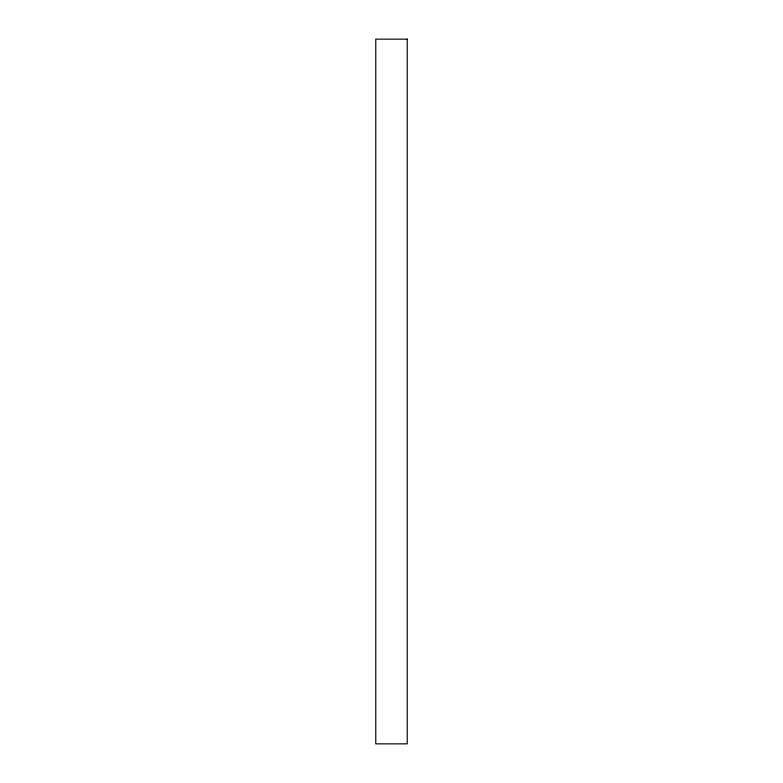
<?xml version="1.0" encoding="UTF-8"?>
<svg xmlns="http://www.w3.org/2000/svg" width="783" height="783" viewBox="0 0 783 783"><rect width="100%" height="100%" fill="white"/><g stroke="black" fill="none" stroke-linecap="round" stroke-linejoin="round"><path stroke-width="1.17" d="M407.229 39.15L375.771 39.15L375.771 743.85L407.229 743.85L407.229 39.15"/></g></svg>
